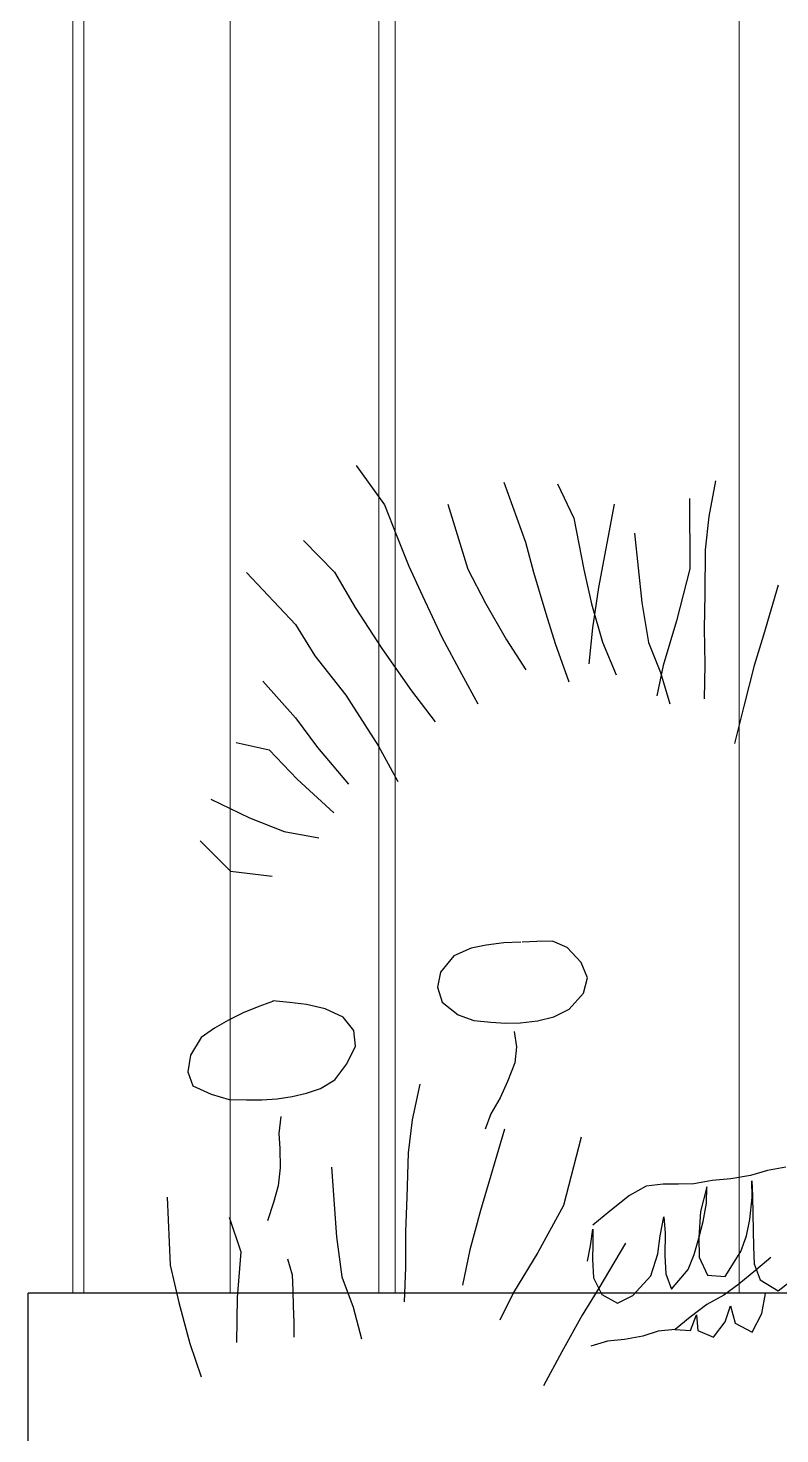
# Model space of a CAD drawing. Header units: metres. Extents: x -58 to 722, y -1100 to 345.
# Drawn here: x 27.581 to 27.908, y 109.64 to 110.251 of the extents above; entities that cross this region are included whole.
import ezdxf

# ---------------------------------------------------------------- set-up
doc = ezdxf.new("R2010")
doc.units = ezdxf.units.M
doc.header["$MEASUREMENT"] = 0
doc.layers.add('FSR_ARQ_002MURO', color=150, linetype='Continuous', lineweight=30)
doc.layers.add('FSR_ARQ_013VENTANAS', color=4, linetype='Continuous', lineweight=5)
doc.layers.add('FSR_ARQ_005VEGETACION', color=64, linetype='Continuous')
doc.layers.add('FSR_ARQ_29PERFILES ACERO', color=143, linetype='Continuous')

# ---------------------------------------------------------------- blocks, each defined once
blk = doc.blocks.new('arbustos 01')
at = {"layer": 'FSR_ARQ_005VEGETACION', "color": 104}
for p, q in [((189.54212, -31.68428), (189.52841, -31.70338)), ((189.36845, -31.69174), (189.37175, -31.709)), ((189.47072, -31.6923), (189.46024, -31.72136)), ((189.44489, -31.69324), (189.43688, -31.70968)), ((189.38101, -31.70024), (189.38097, -31.73427)), ((189.41752, -31.70304), (189.42497, -31.74328)), ((189.49785, -31.70297), (189.48825, -31.73436)), ((189.52841, -31.70338), (189.52254, -31.71849)), ((189.37175, -31.709), (189.37347, -31.72497)), ((189.43688, -31.70968), (189.43218, -31.73452)), ((189.40765, -31.71693), (189.40408, -31.75051)), ((189.52254, -31.71849), (189.51668, -31.73291)), ((189.37347, -31.72497), (189.37369, -31.74644)), ((189.46024, -31.72136), (189.45646, -31.73582)), ((189.56761, -31.7205), (189.55263, -31.73578)), ((189.51668, -31.73291), (189.51013, -31.74731)), ((189.38097, -31.73427), (189.38734, -31.75934)), ((189.43218, -31.73452), (189.42835, -31.75106)), ((189.45646, -31.73582), (189.45048, -31.75578)), ((189.48825, -31.73436), (189.47957, -31.75079)), ((189.55263, -31.73578), (189.54256, -31.75287)), ((189.59508, -31.73602), (189.57147, -31.76113)), ((189.33819, -31.74206), (189.34527, -31.76633)), ((189.37369, -31.74644), (189.37402, -31.76307)), ((189.42497, -31.74328), (189.428, -31.76274)), ((189.51013, -31.74731), (189.50068, -31.76719)), ((189.40408, -31.75051), (189.40088, -31.76983)), ((189.42835, -31.75106), (189.42309, -31.76964)), ((189.47957, -31.75079), (189.46948, -31.76858)), ((189.54256, -31.75287), (189.52966, -31.77268)), ((189.38734, -31.75934), (189.39379, -31.78096)), ((189.45048, -31.75578), (189.44601, -31.77022)), ((189.34527, -31.76633), (189.34979, -31.78098)), ((189.37402, -31.76307), (189.37363, -31.78038)), ((189.428, -31.76274), (189.4297, -31.7801)), ((189.50068, -31.76719), (189.49129, -31.78499)), ((189.57147, -31.76113), (189.56213, -31.77616)), ((189.40088, -31.76983), (189.39502, -31.78425)), ((189.42309, -31.76964), (189.41651, -31.78543)), ((189.44601, -31.77022), (189.43936, -31.78878)), ((189.46948, -31.76858), (189.46016, -31.78292)), ((189.52966, -31.77268), (189.51535, -31.79314)), ((189.34979, -31.78098), (189.3549, -31.80049)), ((189.37363, -31.78038), (189.37396, -31.79701)), ((189.39379, -31.78096), (189.39693, -31.79557)), ((189.56213, -31.77616), (189.54717, -31.79523)), ((189.39502, -31.78425), (189.39053, -31.79939)), ((189.49129, -31.78499), (189.48335, -31.79936)), ((189.51535, -31.79314), (189.50394, -31.80813)), ((189.58722, -31.78852), (189.57148, -31.80618)), ((189.3549, -31.80049), (189.35935, -31.81859)), ((189.54717, -31.79523), (189.53139, -31.81981)), ((189.57148, -31.80618), (189.56078, -31.82049)), ((189.53139, -31.81981), (189.522, -31.83692)), ((189.56078, -31.82049), (189.54584, -31.83816)), ((189.58414, -31.82155), (189.57066, -31.8358)), ((189.60017, -31.81806), (189.58414, -31.82155)), ((189.57066, -31.8358), (189.55299, -31.85204)), ((189.61231, -31.84538), (189.59365, -31.85444)), ((189.59365, -31.85444), (189.57688, -31.86099)), ((189.57688, -31.86099), (189.56019, -31.86409)), ((189.61743, -31.86555), (189.60278, -31.88027)), ((189.60278, -31.88027), (189.58264, -31.88259)), ((189.43338, -31.92436), (189.44014, -31.91699)), ((189.44014, -31.91699), (189.44732, -31.91407)), ((189.44732, -31.91407), (189.45478, -31.91417)), ((189.45478, -31.91417), (189.46191, -31.91443)), ((189.46255, -31.91444), (189.47079, -31.91487)), ((189.47079, -31.91487), (189.47935, -31.91594)), ((189.47935, -31.91594), (189.48662, -31.91746)), ((189.48662, -31.91746), (189.49498, -31.92107)), ((189.49498, -31.92107), (189.50138, -31.92893)), ((189.43042, -31.93177), (189.43338, -31.92436)), ((189.50138, -31.92893), (189.50287, -31.93625)), ((189.43222, -31.9391), (189.43042, -31.93177)), ((189.50287, -31.93625), (189.50055, -31.94351)), ((189.43926, -31.94681), (189.43222, -31.9391)), ((189.50055, -31.94351), (189.49285, -31.9496)), ((189.56608, -31.9446), (189.57437, -31.94369)), ((189.57437, -31.94369), (189.58231, -31.94286)), ((189.58201, -31.94292), (189.58915, -31.9455)), ((189.44667, -31.95056), (189.43926, -31.94681)), ((189.45457, -31.95241), (189.44667, -31.95056)), ((189.49285, -31.9496), (189.4852, -31.95235)), ((189.54318, -31.95722), (189.54836, -31.95072)), ((189.54836, -31.95072), (189.55716, -31.94666)), ((189.55716, -31.94666), (189.56608, -31.9446)), ((189.58915, -31.9455), (189.59669, -31.94866)), ((189.59669, -31.94866), (189.60379, -31.95219)), ((189.46265, -31.95347), (189.45457, -31.95241)), ((189.46979, -31.95357), (189.46265, -31.95347)), ((189.46577, -31.95764), (189.46472, -31.96508)), ((189.47709, -31.95319), (189.46979, -31.95357)), ((189.4852, -31.95235), (189.47709, -31.95319)), ((189.54248, -31.96475), (189.54318, -31.95722)), ((189.60379, -31.95219), (189.6105, -31.95595)), ((189.6105, -31.95595), (189.61701, -31.96048)), ((189.61701, -31.96048), (189.62212, -31.96907)), ((189.46472, -31.96508), (189.4654, -31.97271)), ((189.54662, -31.97324), (189.54248, -31.96475)), ((189.62212, -31.96907), (189.62341, -31.97713)), ((189.4654, -31.97271), (189.46893, -31.9818)), ((189.55243, -31.98103), (189.54662, -31.97324)), ((189.62341, -31.97713), (189.62096, -31.98386)), ((189.46893, -31.9818), (189.47263, -31.98962)), ((189.51139, -31.98303), (189.51501, -32.00022)), ((189.55937, -31.98518), (189.55243, -31.98103)), ((189.62096, -31.98386), (189.61216, -31.98792)), ((189.47263, -31.98962), (189.47713, -31.99746)), ((189.56614, -31.98748), (189.55937, -31.98518)), ((189.57312, -31.98901), (189.56614, -31.98748)), ((189.58023, -31.99008), (189.57312, -31.98901)), ((189.58765, -31.99058), (189.58023, -31.99008)), ((189.59503, -31.99058), (189.58765, -31.99058)), ((189.60342, -31.99052), (189.59503, -31.99058)), ((189.61216, -31.98792), (189.60342, -31.99052)), ((189.47713, -31.99746), (189.47973, -32.00479)), ((189.47053, -32.00482), (189.48213, -32.04407)), ((189.47053, -32.00482), (189.48213, -32.04407)), ((189.51501, -32.00022), (189.51704, -32.01615)), ((189.57859, -31.99868), (189.57954, -32.00681)), ((189.57859, -31.99868), (189.57954, -32.00681)), ((189.43345, -32.0087), (189.44194, -32.04165)), ((189.43345, -32.0087), (189.44194, -32.04165)), ((189.57954, -32.00681), (189.57908, -32.01408)), ((189.57954, -32.00681), (189.57908, -32.01408)), ((189.51704, -32.01615), (189.51766, -32.03762)), ((189.57908, -32.01408), (189.5789, -32.02339)), ((189.57908, -32.01408), (189.5789, -32.02339)), ((189.33453, -32.02316), (189.34341, -32.02476)), ((189.34341, -32.02476), (189.35155, -32.0271)), ((189.55405, -32.02306), (189.55156, -32.05673)), ((189.55405, -32.02306), (189.55156, -32.05673)), ((189.5789, -32.02339), (189.57984, -32.03218)), ((189.5789, -32.02339), (189.57984, -32.03218)), ((189.35096, -32.02969), (189.35056, -32.03722)), ((189.35085, -32.03783), (189.35096, -32.02969)), ((189.35155, -32.0271), (189.36118, -32.02872)), ((189.36118, -32.02872), (189.37008, -32.02958)), ((189.37008, -32.02958), (189.37897, -32.03118)), ((189.37897, -32.03118), (189.38639, -32.03129)), ((189.38639, -32.03129), (189.39381, -32.03139)), ((189.39381, -32.03139), (189.40197, -32.03224)), ((189.40197, -32.03224), (189.41008, -32.0368)), ((189.57984, -32.03218), (189.58214, -32.04018)), ((189.57984, -32.03218), (189.58214, -32.04018)), ((189.35056, -32.03722), (189.35044, -32.04566)), ((189.35191, -32.0484), (189.35085, -32.03783)), ((189.37282, -32.04054), (189.37263, -32.0327)), ((189.37263, -32.0327), (189.37579, -32.0445)), ((189.41008, -32.0368), (189.41963, -32.04436)), ((189.51766, -32.03762), (189.51829, -32.05424)), ((189.63348, -32.03761), (189.63205, -32.07041)), ((189.63348, -32.03761), (189.63205, -32.07041)), ((189.35044, -32.04566), (189.35033, -32.0538)), ((189.37451, -32.04931), (189.37282, -32.04054)), ((189.37579, -32.0445), (189.37652, -32.05717)), ((189.41963, -32.04436), (189.4277, -32.05115)), ((189.44194, -32.04165), (189.4544, -32.06433)), ((189.44194, -32.04165), (189.4544, -32.06433)), ((189.48213, -32.04407), (189.48718, -32.0631)), ((189.48213, -32.04407), (189.48718, -32.0631)), ((189.58214, -32.04018), (189.58504, -32.049)), ((189.58214, -32.04018), (189.58504, -32.049)), ((189.35361, -32.05626), (189.35191, -32.0484)), ((189.37651, -32.05748), (189.37451, -32.04931)), ((189.39354, -32.04715), (189.39283, -32.05498)), ((189.39523, -32.05622), (189.39354, -32.04715)), ((189.60355, -32.04725), (189.59786, -32.06405)), ((189.60355, -32.04725), (189.59786, -32.06405)), ((189.35033, -32.0538), (189.35022, -32.06164)), ((189.35623, -32.06383), (189.35361, -32.05626)), ((189.37652, -32.05717), (189.37639, -32.06652)), ((189.37882, -32.06535), (189.37651, -32.05748)), ((189.39283, -32.05498), (189.39298, -32.06584)), ((189.39631, -32.06498), (189.39523, -32.05622)), ((189.42783, -32.05305), (189.42774, -32.06028)), ((189.42893, -32.0612), (189.42783, -32.05305)), ((189.51829, -32.05424), (189.51824, -32.07155)), ((189.55156, -32.05673), (189.54899, -32.07615)), ((189.55156, -32.05673), (189.54899, -32.07615)), ((189.35022, -32.06164), (189.34981, -32.06978)), ((189.3639, -32.076), (189.35623, -32.06383)), ((189.38174, -32.07262), (189.37882, -32.06535)), ((189.39298, -32.06584), (189.39256, -32.07458)), ((189.39979, -32.07558), (189.39631, -32.06498)), ((189.41198, -32.05987), (189.42493, -32.0816)), ((189.41198, -32.05987), (189.42493, -32.0816)), ((189.42774, -32.06028), (189.42794, -32.06752)), ((189.43034, -32.06846), (189.42893, -32.0612)), ((189.4544, -32.06433), (189.46606, -32.08364)), ((189.4544, -32.06433), (189.46606, -32.08364)), ((189.48718, -32.0631), (189.49067, -32.08019)), ((189.48718, -32.0631), (189.49067, -32.08019)), ((189.59786, -32.06405), (189.59969, -32.08606)), ((189.59786, -32.06405), (189.59969, -32.08606)), ((189.34175, -32.06676), (189.34909, -32.0728)), ((189.34981, -32.06978), (189.34699, -32.07758)), ((189.34909, -32.0728), (189.35717, -32.0796)), ((189.37639, -32.06652), (189.37235, -32.07521)), ((189.38975, -32.08208), (189.38174, -32.07262)), ((189.42794, -32.06752), (189.42751, -32.07656)), ((189.51824, -32.07155), (189.51887, -32.08818)), ((189.57535, -32.06741), (189.57305, -32.07505)), ((189.57535, -32.06741), (189.57305, -32.07505)), ((189.63205, -32.07041), (189.62777, -32.08849)), ((189.63205, -32.07041), (189.62777, -32.08849)), ((189.33818, -32.08289), (189.32654, -32.07368)), ((189.34699, -32.07758), (189.33818, -32.08289)), ((189.35717, -32.0796), (189.36452, -32.08489)), ((189.37235, -32.07521), (189.3639, -32.076)), ((189.39256, -32.07458), (189.38975, -32.08208)), ((189.4084, -32.08505), (189.39979, -32.07558)), ((189.42751, -32.07656), (189.42348, -32.08465)), ((189.54899, -32.07615), (189.54359, -32.09075)), ((189.54899, -32.07615), (189.54359, -32.09075)), ((189.57305, -32.07505), (189.57273, -32.08272)), ((189.57305, -32.07505), (189.57273, -32.08272)), ((189.34606, -32.09374), (189.34438, -32.08407)), ((189.36452, -32.08489), (189.37263, -32.08946)), ((189.41589, -32.08877), (189.4084, -32.08505)), ((189.42348, -32.08465), (189.41589, -32.08877)), ((189.42493, -32.0816), (189.43298, -32.09464)), ((189.42493, -32.0816), (189.43298, -32.09464)), ((189.46606, -32.08364), (189.47277, -32.097)), ((189.46606, -32.08364), (189.47277, -32.097)), ((189.57273, -32.08272), (189.57263, -32.09018)), ((189.57273, -32.08272), (189.57263, -32.09018)), ((189.59969, -32.08606), (189.6, -32.1078)), ((189.59969, -32.08606), (189.6, -32.1078)), ((189.36119, -32.09003), (189.35896, -32.09844)), ((189.36379, -32.0979), (189.36119, -32.09003)), ((189.37263, -32.08946), (189.38071, -32.09551)), ((189.54359, -32.09075), (189.53959, -32.10602)), ((189.54359, -32.09075), (189.53959, -32.10602)), ((189.57263, -32.09018), (189.57231, -32.09785)), ((189.57263, -32.09018), (189.57231, -32.09785)), ((189.62777, -32.08849), (189.62246, -32.10824)), ((189.62777, -32.08849), (189.62246, -32.10824)), ((189.35076, -32.10285), (189.34606, -32.09374)), ((189.35896, -32.09844), (189.35076, -32.10285)), ((189.36942, -32.10522), (189.36379, -32.0979)), ((189.37771, -32.09447), (189.37701, -32.102)), ((189.38062, -32.10205), (189.37771, -32.09447)), ((189.38071, -32.09551), (189.38805, -32.10155)), ((189.43298, -32.09464), (189.44282, -32.11224)), ((189.43298, -32.09464), (189.44282, -32.11224)), ((189.57231, -32.09785), (189.5722, -32.1053)), ((189.57231, -32.09785), (189.5722, -32.1053)), ((189.37701, -32.102), (189.36942, -32.10522)), ((189.38805, -32.10155), (189.38062, -32.10205)), ((189.38805, -32.10155), (189.39621, -32.1024)), ((189.39621, -32.1024), (189.4036, -32.10473)), ((189.4036, -32.10473), (189.41249, -32.10633)), ((189.41249, -32.10633), (189.42065, -32.10719)), ((189.42065, -32.10719), (189.42878, -32.10953)), ((189.44282, -32.11224), (189.45166, -32.12865)), ((189.44282, -32.11224), (189.45166, -32.12865)), ((189.62246, -32.10824), (189.61704, -32.12446)), ((189.62246, -32.10824), (189.61704, -32.12446))]:
    blk.add_line(p, q, dxfattribs=at)

msp = doc.modelspace()

# ---------------------------------------------------------------- linework, layer by layer
at = {"layer": 'FSR_ARQ_002MURO', "lineweight": 0}
for p, q in [((27.60087, 109.70149), (27.60087, 111.65149)), ((27.60555, 109.70149), (27.60555, 111.65149))]:
    msp.add_line(p, q, dxfattribs=at)
at = {"layer": 'FSR_ARQ_013VENTANAS', "ltscale": 0.01}
for p, q in [((27.66919, 109.70149), (27.66919, 111.65149)), ((27.74099, 109.70149), (27.74099, 111.65149)), ((27.89057, 109.70149), (27.89057, 111.65149)), ((27.73392, 109.70149), (27.73392, 111.64441))]:
    msp.add_line(p, q, dxfattribs=at)
at = {"layer": 'FSR_ARQ_29PERFILES ACERO', "ltscale": 0.01}
for p in [(27.58135, 109.00149), (28.78135, 109.70149)]:
    msp.add_line(p, (27.58135, 109.70149), dxfattribs=at)

# ---------------------------------------------------------------- block references
at = {"layer": 'FSR_ARQ_005VEGETACION', "xscale": -0.9, "yscale": 0.9, "zscale": 0.9}
msp.add_blockref('arbustos 01', (198.31192, 138.57711), dxfattribs=at)

doc.saveas('drawing.dxf')
